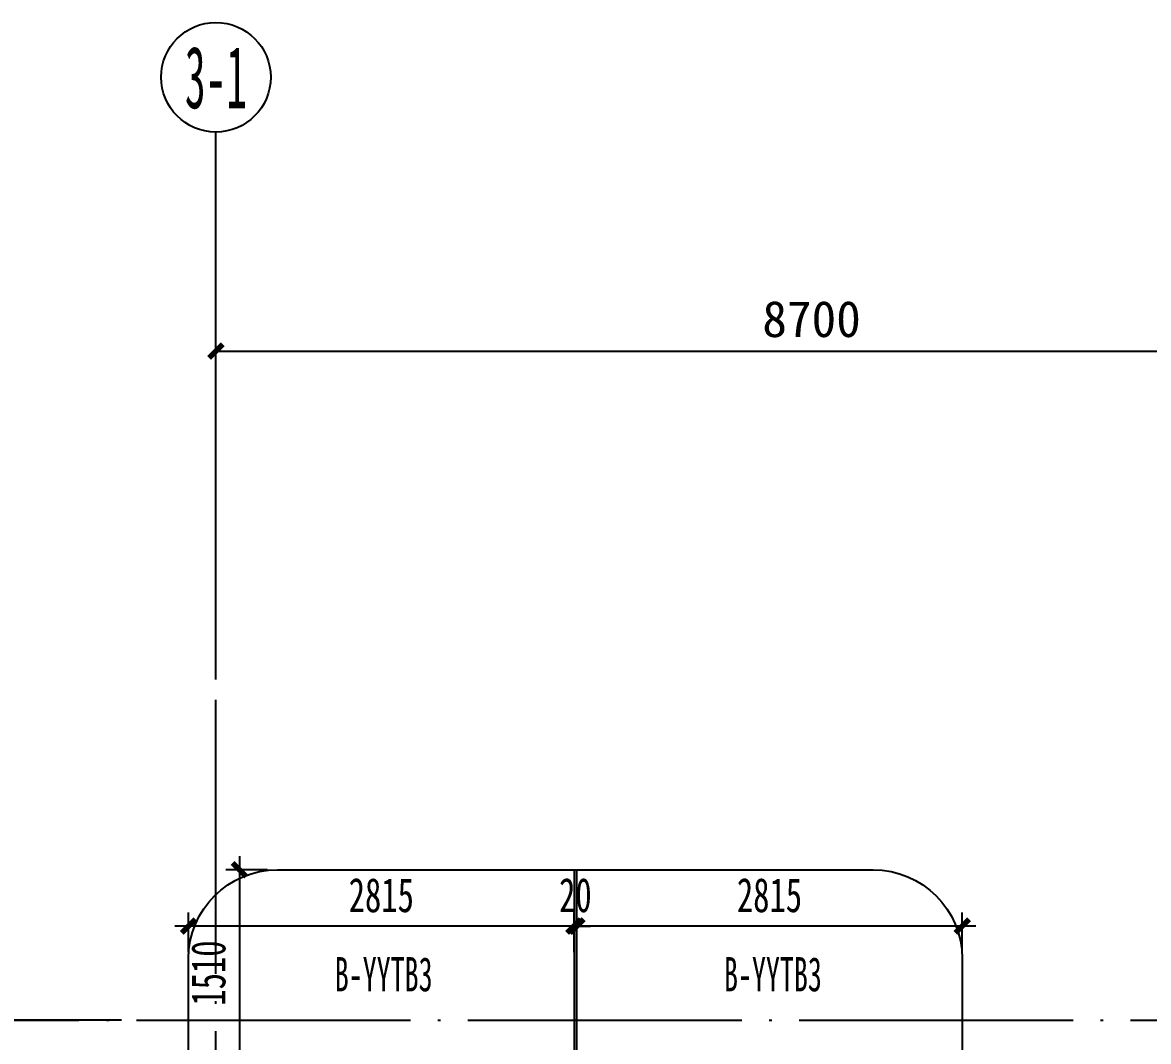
# Model space of a CAD drawing. Extents: x -3200779283 to -8106663, y 659664 to 1123462.
# Drawn here: x -8172113 to -8163890, y 695346 to 702790 of the extents above; entities that cross this region are included whole.
import ezdxf
from ezdxf.enums import TextEntityAlignment as Align

# ---------------------------------------------------------------- set-up
doc = ezdxf.new("R2010")
doc.units = 0
doc.header["$LTSCALE"] = 1000
doc.header["$MEASUREMENT"] = 0
for name, pattern in [('3#-轴线$0$DOTE', [2.42, 2, -0.2, 0.02, -0.2]), ('3#4#5#$0$DASH', [0.35, 0.25, -0.1]), ('DASH', [0.35, 0.25, -0.1])]:
    doc.linetypes.add(name, pattern=pattern)
doc.layers.get('Defpoints').update_dxf_attribs({"color": 30, "linetype": 'DASH'})
for name, color, linetype in [('3#-轴线$0$3#-轴号$0$A-ANNO-AXIS-CIRC', 3, 'Continuous'), ('3#-轴线$0$3#-轴号$0$A-ANNO-AXIS-TEXT', 7, 'Continuous'), ('3#-轴线$0$3#-轴号$0$A-ANNO-DIMS', 3, 'Continuous'), ('3#-轴线$0$A-ANNO-DOTE', 10, '3#-轴线$0$DOTE'), ('3#-轴线$0$AXIS_TEXT', 7, 'Continuous'), ('3#4#5#$0$PC-SLAB', 6, '3#4#5#$0$DASH'), ('3#4#5#$0$S-DIMS-SLAB', 120, 'Continuous'), ('3#4#5#$0$S-PC-SLAB', 6, 'Continuous')]:
    doc.layers.add(name, color=color, linetype=linetype)
doc.layers.add('3#4#5#$0$结构板边线', color=2, linetype='Continuous', plot=False)
doc.styles.add('3#-轴线$0$3#-轴号$0$_TCH_AXIS', font='')
doc.styles.add('3#-轴线$0$3#-轴号$0$_TCH_DIM_T3', font='')
doc.styles.add('3#-轴线$0$COMPLEX', font='COMPLEX')
doc.styles.add('3#4#5#$0$外部参照 1$0$宋体', font='', dxfattribs={"width": 0.8})
doc.styles.add('3#4#5#$0$楷体', font='', dxfattribs={"width": 0.7})
doc.styles.get('3#-轴线$0$3#-轴号$0$_TCH_AXIS').set_extended_font_data('SimSun')
doc.styles.get('3#-轴线$0$3#-轴号$0$_TCH_DIM_T3').set_extended_font_data('SimSun')
doc.styles.get('3#4#5#$0$外部参照 1$0$宋体').set_extended_font_data('SimSun')
doc.styles.get('3#4#5#$0$楷体').set_extended_font_data('KaiTi_GB2312')
doc.dimstyles.new('3#-轴线$0$3#-轴号$0$_TCH_ARCH&&100', dxfattribs={"dimtxt": 264.345992, "dimasz": 100, "dimexe": 250, "dimexo": 300, "dimgap": 100, "dimtad": 1, "dimdec": 0, "dimzin": 0, "dimdsep": 46, "dimtxsty": '3#-轴线$0$3#-轴号$0$_TCH_DIM_T3', "dimblk": '3#-轴线$0$3#-轴号$0$_ArchTick', "dimcen": 0.09, "dimclrt": 7, "dimazin": 2, "dimtfac": 1, "dimtdec": 0, "dimtix": 1, "dimtmove": 2, "dimatfit": 3, "dimfxl": 100, "dimtolj": 1, "dimtzin": 0, "dimarcsym": 0})
doc.dimstyles.new('3#4#5#$0$TSSD_100_100', dxfattribs={"dimtxt": 250, "dimasz": 100, "dimexe": 100, "dimexo": 250, "dimgap": 100, "dimtad": 1, "dimdec": 0, "dimzin": 0, "dimdsep": 46, "dimtxsty": '3#4#5#$0$楷体', "dimblk": '3#4#5#$0$_ArchTick', "dimcen": 0, "dimdle": 100, "dimclrt": 7, "dimadec": 0, "dimazin": 0, "dimtfac": 1, "dimtdec": 0, "dimtix": 1, "dimtmove": 2, "dimatfit": 3, "dimfxl": 1, "dimtolj": 1, "dimtzin": 0, "dimarcsym": 0})

# ---------------------------------------------------------------- blocks, each defined once
blk = doc.blocks.new('3#4#5#$0$_ArchTick')
at = {"color": 0, "linetype": 'ByBlock', "const_width": 0.4}
blk.add_lwpolyline([(-0.5, -0.5), (0.5, 0.5)], dxfattribs=at)
blk = doc.blocks.new('*D1124')
at = {"layer": '3#4#5#$0$S-DIMS-SLAB', "color": 0, "lineweight": -2, "transparency": 16777216}
for p, q in [((-99.6, 887.1), (-99.6, 1177.9)), ((2715.7, 887.1), (2715.7, 1177.9)), ((2815.7, 1077.9), (-199.6, 1077.9))]:
    blk.add_line(p, q, dxfattribs=at)
at = {"layer": 'Defpoints', "color": 0, "transparency": 16777216}
for p in [(-99.6, 1077.9), (-99.6, 637.1), (2715.7, 637.1)]:
    blk.add_point(p, dxfattribs=at)
at = {"layer": '3#4#5#$0$S-DIMS-SLAB', "color": 0, "lineweight": -2, "transparency": 16777216, "xscale": 100, "yscale": 100, "zscale": 100, "rotation": 180}
blk.add_blockref('3#4#5#$0$_ArchTick', (-99.6, 1077.9), dxfattribs=at)
at = {"layer": '3#4#5#$0$S-DIMS-SLAB', "color": 0, "lineweight": -2, "transparency": 16777216, "xscale": 100, "yscale": 100, "zscale": 100}
blk.add_blockref('3#4#5#$0$_ArchTick', (2715.7, 1077.9), dxfattribs=at)
at = {"layer": '3#4#5#$0$S-DIMS-SLAB', "color": 7, "transparency": 16777216, "insert": (1308.1, 1302.9), "char_height": 250, "attachment_point": 5, "style": '3#4#5#$0$楷体'}
blk.add_mtext('\\A1;2815', dxfattribs=at)
blk = doc.blocks.new('*D1125')
at = {"layer": '3#4#5#$0$S-DIMS-SLAB', "color": 0, "lineweight": -2, "transparency": 16777216}
for p, q in [((2715.7, 887.1), (2715.7, 1177.9)), ((2735.7, 887.1), (2735.7, 1177.9)), ((2715.7, 1077.9), (2615.7, 1077.9)), ((2735.7, 1077.9), (2715.7, 1077.9)), ((2735.7, 1077.9), (2835.7, 1077.9))]:
    blk.add_line(p, q, dxfattribs=at)
at = {"layer": 'Defpoints', "color": 0, "transparency": 16777216}
for p in [(2715.7, 1077.9), (2715.7, 637.1), (2735.7, 637.1)]:
    blk.add_point(p, dxfattribs=at)
at = {"layer": '3#4#5#$0$S-DIMS-SLAB', "color": 0, "lineweight": -2, "transparency": 16777216, "xscale": 100, "yscale": 100, "zscale": 100}
blk.add_blockref('3#4#5#$0$_ArchTick', (2715.7, 1077.9), dxfattribs=at)
at = {"layer": '3#4#5#$0$S-DIMS-SLAB', "color": 0, "lineweight": -2, "transparency": 16777216, "xscale": 100, "yscale": 100, "zscale": 100, "rotation": 180}
blk.add_blockref('3#4#5#$0$_ArchTick', (2735.7, 1077.9), dxfattribs=at)
at = {"layer": '3#4#5#$0$S-DIMS-SLAB', "color": 7, "transparency": 16777216, "insert": (2725.7, 1302.9), "char_height": 250, "attachment_point": 5, "style": '3#4#5#$0$楷体'}
blk.add_mtext('\\A1;20', dxfattribs=at)
blk = doc.blocks.new('*D1126')
at = {"layer": '3#4#5#$0$S-DIMS-SLAB', "color": 0, "lineweight": -2, "transparency": 16777216}
for p, q in [((271.9, 1590), (271.9, -120)), ((476.5, 1490), (171.9, 1490)), ((476.6, -20), (171.9, -20))]:
    blk.add_line(p, q, dxfattribs=at)
at = {"layer": 'Defpoints', "color": 0, "transparency": 16777216}
for p in [(726.5, 1490), (271.9, -20), (726.6, -20)]:
    blk.add_point(p, dxfattribs=at)
at = {"layer": '3#4#5#$0$S-DIMS-SLAB', "color": 0, "lineweight": -2, "transparency": 16777216, "xscale": 100, "yscale": 100, "zscale": 100}
for p, rotation in [((271.9, 1490), 90), ((271.9, -20), 270)]:
    blk.add_blockref('3#4#5#$0$_ArchTick', p, dxfattribs=dict(at, rotation=rotation))
at = {"layer": '3#4#5#$0$S-DIMS-SLAB', "color": 7, "transparency": 16777216, "insert": (46.9, 735), "char_height": 250, "attachment_point": 5, "rotation": 90, "style": '3#4#5#$0$楷体'}
blk.add_mtext('\\A1;1510', dxfattribs=at)
blk = doc.blocks.new('*D1127')
at = {"layer": '3#4#5#$0$S-DIMS-SLAB', "color": 0, "lineweight": -2, "transparency": 16777216}
for p, q in [((2735.7, 887.1), (2735.7, 1177.9)), ((5550.4, 887.1), (5550.4, 1177.9)), ((5650.4, 1077.9), (2635.7, 1077.9))]:
    blk.add_line(p, q, dxfattribs=at)
at = {"layer": 'Defpoints', "color": 0, "transparency": 16777216}
for p in [(2735.7, 1077.9), (2735.7, 637.1), (5550.4, 637.1)]:
    blk.add_point(p, dxfattribs=at)
at = {"layer": '3#4#5#$0$S-DIMS-SLAB', "color": 0, "lineweight": -2, "transparency": 16777216, "xscale": 100, "yscale": 100, "zscale": 100, "rotation": 180}
blk.add_blockref('3#4#5#$0$_ArchTick', (2735.7, 1077.9), dxfattribs=at)
at = {"layer": '3#4#5#$0$S-DIMS-SLAB', "color": 0, "lineweight": -2, "transparency": 16777216, "xscale": 100, "yscale": 100, "zscale": 100}
blk.add_blockref('3#4#5#$0$_ArchTick', (5550.4, 1077.9), dxfattribs=at)
at = {"layer": '3#4#5#$0$S-DIMS-SLAB', "color": 7, "transparency": 16777216, "insert": (4143.1, 1302.9), "char_height": 250, "attachment_point": 5, "style": '3#4#5#$0$楷体'}
blk.add_mtext('\\A1;2815', dxfattribs=at)
blk = doc.blocks.new('3#-轴线$0$_AXISO')
blk.add_circle((0, 0), 0.5)
at = {"layer": '3#-轴线$0$AXIS_TEXT', "style": '3#-轴线$0$COMPLEX', "width": 1.041667}
blk.add_attdef('A', text='', height=0.56, dxfattribs=at).set_placement((-0.25, -0.28), (0.25, -0.28), align=Align.FIT)
blk = doc.blocks.new('3#-轴线$0$3#-轴号$0$_ArchTick')
at = {"color": 0, "linetype": 'ByBlock', "const_width": 0.4}
blk.add_lwpolyline([(-0.5, -0.5), (0.5, 0.5)], dxfattribs=at)
blk = doc.blocks.new('*D395')
at = {"layer": '3#-轴线$0$3#-轴号$0$A-ANNO-DIMS', "color": 0, "lineweight": -2, "transparency": 16777216}
for p, q in [((0, 4889.4), (0, 5639.4)), ((8700, 4889.4), (8700, 5639.4)), ((0, 5389.4), (8700, 5389.4))]:
    blk.add_line(p, q, dxfattribs=at)
at = {"layer": 'Defpoints', "color": 0, "transparency": 16777216}
for p in [(8700, 5389.4), (0, 4589.4), (8700, 4589.4)]:
    blk.add_point(p, dxfattribs=at)
at = {"layer": '3#-轴线$0$3#-轴号$0$A-ANNO-DIMS', "color": 0, "lineweight": -2, "transparency": 16777216, "xscale": 100, "yscale": 100, "zscale": 100, "rotation": 180}
blk.add_blockref('3#-轴线$0$3#-轴号$0$_ArchTick', (0, 5389.4), dxfattribs=at)
at = {"layer": '3#-轴线$0$3#-轴号$0$A-ANNO-DIMS', "color": 0, "lineweight": -2, "transparency": 16777216, "xscale": 100, "yscale": 100, "zscale": 100}
blk.add_blockref('3#-轴线$0$3#-轴号$0$_ArchTick', (8700, 5389.4), dxfattribs=at)
at = {"layer": '3#-轴线$0$3#-轴号$0$A-ANNO-DIMS', "color": 7, "transparency": 16777216, "insert": (4350, 5621.6), "char_height": 264.35, "attachment_point": 5, "style": '3#-轴线$0$3#-轴号$0$_TCH_DIM_T3'}
blk.add_mtext('\\A1;8700', dxfattribs=at)
blk = doc.blocks.new('3#4#5#$0$3#首层顶悬挑板')
at = {"layer": '3#4#5#$0$S-PC-SLAB'}
for points in [[(2715.7, -20), (-99.6, -20), (-99.6, 840, -0.414146), (550.4, 1489.8), (2715.7, 1489.8)], [(2735.7, 1489.8), (4900.4, 1489.8, -0.414139), (5550.4, 840), (5550.4, -20), (2735.7, -20)]]:
    blk.add_lwpolyline(points, format="xyb", close=True, dxfattribs=at)
at = {"layer": '3#4#5#$0$结构板边线', "color": 2}
blk.add_lwpolyline([(5550.4, -20), (-99.6, -20), (-99.6, 840, -0.414146), (550.4, 1489.8), (4900.4, 1489.8, -0.414139), (5550.4, 840)], format="xyb", close=True, dxfattribs=at)
at = {"layer": '3#4#5#$0$PC-SLAB', "linetype": 'ByBlock', "style": '3#4#5#$0$外部参照 1$0$宋体', "width": 0.6}
for p in [(1325.6, 724.5), (4168.2, 724.5)]:
    blk.add_text('B-YYTB3', height=250, rotation=360, dxfattribs=at).set_placement(p, align=Align.MIDDLE)
at = {"layer": '3#4#5#$0$S-DIMS-SLAB'}
dim = blk.add_linear_dim(base=(271.9, -20), p1=(726.5, 1490), p2=(726.6, -20), angle=90, dimstyle='3#4#5#$0$TSSD_100_100', dxfattribs=at)
dim.commit()
dim.dimension.update_dxf_attribs({"geometry": '*D1126', "text_midpoint": (46.9, 735)})
for base, p1, p2, picture, middle in [((-99.6, 1077.9), (2715.7, 637.1), (-99.6, 637.1), '*D1124', (1308.1, 1302.9)), ((2715.7, 1077.9), (2735.7, 637.1), (2715.7, 637.1), '*D1125', (2725.7, 1302.9)), ((2735.7, 1077.9), (5550.4, 637.1), (2735.7, 637.1), '*D1127', (4143.1, 1302.9))]:
    dim = blk.add_linear_dim(base=base, p1=p1, p2=p2, dimstyle='3#4#5#$0$TSSD_100_100', dxfattribs=at)
    dim.commit()
    dim.dimension.update_dxf_attribs({"geometry": picture, "text_midpoint": middle})
blk = doc.blocks.new('3#-轴线$0$3#-轴号')
at = {"layer": '3#-轴线$0$3#-轴号$0$A-ANNO-AXIS-CIRC'}
for p, q in [((0, 2989.4), (0, 6989.4)), ((-689.4, 500), (-4689.4, 500))]:
    blk.add_line(p, q, dxfattribs=at)
ref = blk.add_blockref('3#-轴线$0$_AXISO', (0, 7389.4), dxfattribs=dict(at, xscale=800, yscale=800, zscale=800))
ref.add_attrib('A', '3-1', dxfattribs={"layer": '3#-轴线$0$3#-轴号$0$A-ANNO-AXIS-TEXT', "height": 452.55, "style": '3#-轴线$0$3#-轴号$0$_TCH_AXIS', "width": 0.466146}).set_placement((-226.3, 7163.1), (226.3, 7163.1), align=Align.FIT)
at = {"layer": '3#-轴线$0$3#-轴号$0$A-ANNO-DIMS'}
dim = blk.add_aligned_dim(p1=(0, 4589.4), p2=(8700, 4589.4), distance=800, dimstyle='3#-轴线$0$3#-轴号$0$_TCH_ARCH&&100', dxfattribs=at)
dim.commit()
dim.dimension.update_dxf_attribs({"geometry": '*D395', "text_midpoint": (4350, 5621.6)})
blk = doc.blocks.new('3#-轴线')
at = {"layer": '3#-轴线$0$A-ANNO-DOTE'}
for points in [[(0, -16100), (0, 5500)], [(-3000, 500), (44800, 500)]]:
    blk.add_lwpolyline(points, dxfattribs=at)
blk.add_blockref('3#-轴线$0$3#-轴号', (0, 0))

msp = doc.modelspace()

# ---------------------------------------------------------------- block references
msp.add_blockref('3#-轴线', (-8170700.4, 695000.6))
at = {"layer": '3#4#5#$0$S-PC-SLAB', "color": 1}
msp.add_blockref('3#4#5#$0$3#首层顶悬挑板', (-8170800.9, 695110.7), dxfattribs=at)

doc.saveas('drawing.dxf')
